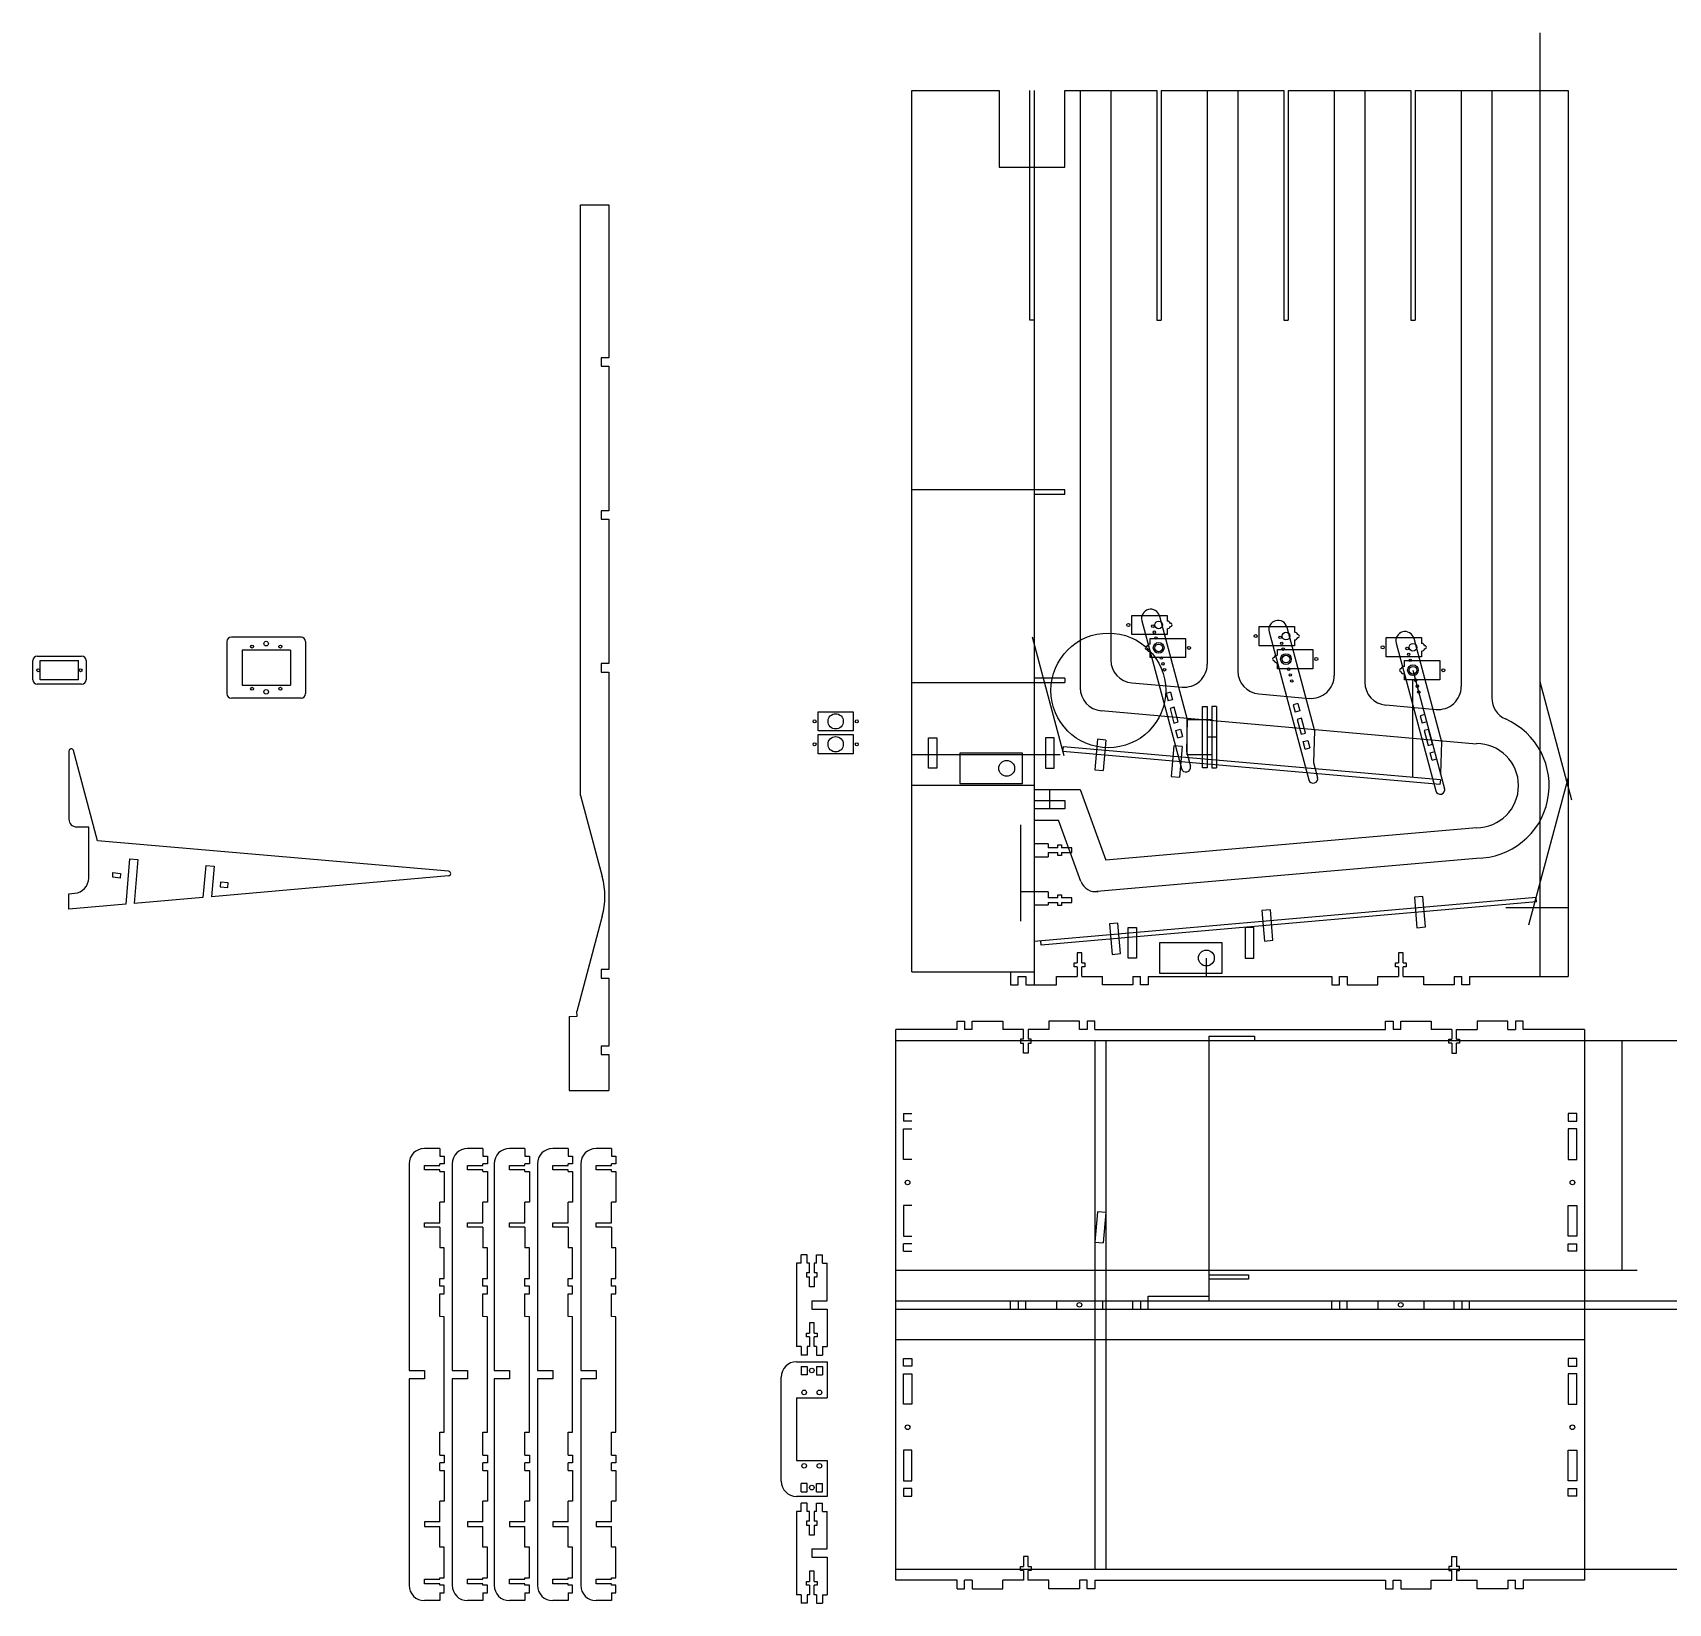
# Model space of a CAD drawing. Header units: millimetres. Extents: x 427 to 4276, y 600 to 2865.
# Drawn here: x 2239 to 3308, y 1839 to 2865 of the extents above; entities that cross this region are included whole.
import ezdxf

# ---------------------------------------------------------------- set-up
doc = ezdxf.new("R2010")
doc.units = ezdxf.units.MM

msp = doc.modelspace()

# ---------------------------------------------------------------- linework, layer by layer
for p, q in [((3224, 2865.1), (3224, 2248.3)), ((2813.5, 2827.3), (2870.5, 2827.3)), ((2813.5, 2251.3), (2813.5, 2827.3)), ((2870.5, 2827.3), (2870.5, 2777.3)), ((2890.5, 2677.3), (2890.5, 2827.3)), ((2893.5, 2827.3), (2893.5, 2242.8)), ((2913.5, 2827.3), (2973.5, 2827.3)), ((2913.5, 2777.3), (2913.5, 2827.3)), ((2923.5, 2827.3), (2923.5, 2436.9)), ((2943.5, 2827.3), (2943.5, 2455.1)), ((2973.5, 2827.3), (2973.5, 2677.3)), ((2976.5, 2827.3), (3056.5, 2827.3)), ((2976.5, 2827.3), (2976.5, 2677.3)), ((3006.5, 2827.3), (3006.5, 2452.3)), ((3026.5, 2827.3), (3026.5, 2447.9)), ((3056.5, 2827.3), (3056.5, 2677.3)), ((3059.5, 2827.3), (3139.5, 2827.3)), ((3059.5, 2827.3), (3059.5, 2677.3)), ((3089.5, 2827.3), (3089.5, 2445)), ((3109.5, 2827.3), (3109.5, 2440.6)), ((3139.5, 2827.3), (3139.5, 2677.3)), ((3142.5, 2827.3), (3242.5, 2827.3)), ((3142.5, 2827.3), (3142.5, 2677.3)), ((3172.5, 2827.3), (3172.5, 2437.7)), ((3192.5, 2827.3), (3192.5, 2430.3)), ((3242.5, 2827.3), (3242.5, 2248.3)), ((2870.5, 2777.3), (2913.5, 2777.3)), ((2597, 2366.6), (2597, 2752.7)), ((2597, 2752.7), (2615.5, 2752.7)), ((2615.5, 2752.7), (2615.5, 2652.7)), ((2893.5, 2677.3), (2890.5, 2677.3)), ((2973.5, 2677.3), (2976.5, 2677.3)), ((3056.5, 2677.3), (3059.5, 2677.3)), ((3139.5, 2677.3), (3142.5, 2677.3)), ((2615.5, 2652.7), (2610.5, 2652.7)), ((2610.5, 2652.7), (2610.5, 2647.2)), ((2610.5, 2647.2), (2615.5, 2647.2)), ((2615.5, 2647.2), (2615.5, 2552.7)), ((2913.5, 2566.3), (2813.5, 2566.3)), ((2913.5, 2563.3), (2913.5, 2566.3)), ((2913.5, 2563.3), (2893.5, 2563.3)), ((2610.5, 2552.7), (2610.5, 2547.2)), ((2615.5, 2552.7), (2610.5, 2552.7)), ((2610.5, 2547.2), (2615.5, 2547.2)), ((2615.5, 2547.2), (2615.5, 2452.7)), ((2957.3, 2471.7), (2957.3, 2484.2)), ((2957.3, 2484.2), (2980.3, 2484.2)), ((2963.8, 2480.7), (2989.7, 2384.1)), ((2975.4, 2483.8), (2993.5, 2416.2)), ((2980.3, 2484.2), (2980.3, 2480.5)), ((2414.3, 2470.1), (2368.8, 2470.1)), ((2892.1, 2470.2), (2912.9, 2392.7)), ((2980.3, 2471.7), (2957.3, 2471.7)), ((2980.3, 2475.5), (2980.3, 2471.7)), ((3040.5, 2464.4), (3040.5, 2476.9)), ((3040.5, 2476.9), (3063.5, 2476.9)), ((3047, 2473.4), (3072.9, 2376.8)), ((3058.6, 2476.5), (3076.7, 2408.9)), ((3063.5, 2476.9), (3063.5, 2473.2)), ((3123.5, 2457.2), (3123.5, 2469.7)), ((3123.5, 2469.7), (3146.5, 2469.7)), ((3141.6, 2469.3), (3159.7, 2401.7)), ((3146.5, 2469.7), (3146.5, 2465.9)), ((2365.8, 2467.1), (2365.8, 2433.1)), ((2407.3, 2461.6), (2375.8, 2461.6)), ((2375.8, 2461.6), (2375.8, 2438.6)), ((2407.3, 2461.6), (2407.3, 2438.6)), ((2417.3, 2467.1), (2417.3, 2433.1)), ((2969.3, 2465.5), (2969.3, 2469.2)), ((2969.3, 2469.2), (2992.3, 2469.2)), ((2969.3, 2456.7), (2969.3, 2460.5)), ((2992.3, 2469.2), (2992.3, 2456.7)), ((3063.5, 2464.4), (3040.5, 2464.4)), ((3052.5, 2458.2), (3052.5, 2461.9)), ((3052.5, 2461.9), (3075.5, 2461.9)), ((3063.5, 2468.2), (3063.5, 2464.4)), ((3075.5, 2461.9), (3075.5, 2449.4)), ((3130, 2466.2), (3155.9, 2369.6)), ((3146.5, 2460.9), (3146.5, 2457.2)), ((2238.9, 2442.2), (2238.9, 2454.7)), ((2241.9, 2457.7), (2270.9, 2457.7)), ((2243.9, 2442.2), (2243.9, 2454.7)), ((2243.9, 2454.7), (2268.9, 2454.7)), ((2268.9, 2442.2), (2268.9, 2454.7)), ((2273.9, 2454.7), (2273.9, 2442.2)), ((2615.5, 2452.7), (2610.5, 2452.7)), ((2610.5, 2452.7), (2610.5, 2447.2)), ((2992.3, 2456.7), (2969.3, 2456.7)), ((3052.5, 2449.4), (3052.5, 2453.2)), ((3075.5, 2449.4), (3052.5, 2449.4)), ((3146.5, 2457.2), (3123.5, 2457.2)), ((3135.5, 2450.9), (3135.5, 2454.7)), ((3135.5, 2454.7), (3158.5, 2454.7)), ((3141, 2448.4), (3161.7, 2370.9)), ((3158.5, 2454.7), (3158.5, 2442.2)), ((2270.9, 2439.2), (2241.9, 2439.2)), ((2268.9, 2442.2), (2243.9, 2442.2)), ((2375.8, 2438.6), (2407.3, 2438.6)), ((2610.5, 2447.2), (2615.5, 2447.2)), ((2615.5, 2447.2), (2615.5, 2252.7)), ((2813.5, 2440.3), (2913.5, 2440.3)), ((2913.5, 2443.3), (2893.5, 2443.3)), ((2913.5, 2443.3), (2913.5, 2440.3)), ((2957.2, 2440.2), (2990.2, 2437.3)), ((3135.5, 2442.2), (3135.5, 2445.9)), ((3158.5, 2442.2), (3135.5, 2442.2)), ((3141, 2378.4), (3141, 2442.2)), ((3224, 2441.1), (3244.7, 2363.7)), ((2414.3, 2430.1), (2368.8, 2430.1)), ((2982.6, 2434), (2979.7, 2433.2)), ((2979.7, 2433.2), (2981, 2428.4)), ((2983.9, 2429.1), (2981, 2428.4)), ((2982.6, 2434), (2983.9, 2429.1)), ((3040.2, 2432.9), (3073.2, 2430)), ((3065.7, 2426.7), (3062.8, 2425.9)), ((3065.7, 2426.7), (3067, 2421.9)), ((2752.2, 2408.8), (2752.2, 2421.3)), ((2752.2, 2421.3), (2775.2, 2421.3)), ((2775.2, 2421.3), (2775.2, 2408.8)), ((2937.2, 2422), (3182.5, 2400.4)), ((2985, 2424.3), (2982.3, 2423.5)), ((2982.3, 2423.5), (2984.8, 2413.9)), ((2987.6, 2414.6), (2985, 2424.3)), ((2993.5, 2416.2), (2992.9, 2395.3)), ((2993.5, 2416.2), (3009.5, 2416.2)), ((2993.5, 2393.2), (2993.5, 2416.2)), ((3003.5, 2384.7), (3003.5, 2424.7)), ((3003.5, 2424.7), (3006.5, 2424.7)), ((3006.5, 2424.7), (3006.5, 2384.7)), ((3012.5, 2424.7), (3009.5, 2424.7)), ((3009.5, 2424.7), (3009.5, 2384.7)), ((3012.5, 2424.7), (3012.5, 2384.7)), ((3062.8, 2425.9), (3064.1, 2421.1)), ((3067, 2421.9), (3064.1, 2421.1)), ((3068.2, 2417), (3065.4, 2416.3)), ((3065.4, 2416.3), (3068, 2406.6)), ((3070.8, 2407.3), (3068.2, 2417)), ((3123.2, 2425.7), (3156.2, 2422.8)), ((3148.7, 2419.4), (3145.8, 2418.6)), ((3145.8, 2418.6), (3147.1, 2413.8)), ((2775.2, 2408.8), (2752.2, 2408.8)), ((2752.2, 2393.8), (2752.2, 2406.3)), ((2752.2, 2406.3), (2775.2, 2406.3)), ((2775.2, 2406.3), (2775.2, 2393.8)), ((2984.8, 2413.9), (2987.6, 2414.6)), ((2986.1, 2409.1), (2989, 2409.8)), ((2987.4, 2404.2), (2986.1, 2409.1)), ((2989, 2409.8), (2990.3, 2405)), ((3068, 2406.6), (3070.8, 2407.3)), ((3076.7, 2408.9), (3076.1, 2388)), ((3150, 2414.6), (3147.1, 2413.8)), ((3151.2, 2409.7), (3148.4, 2409)), ((3148.4, 2409), (3151, 2399.3)), ((3153.8, 2400.1), (3151.2, 2409.7)), ((2262.6, 2395.5), (2262.6, 2351)), ((2281.3, 2337), (2265.5, 2395.9)), ((2824.4, 2384.3), (2824.4, 2404.3)), ((2824.4, 2404.3), (2829.9, 2404.3)), ((2829.9, 2404.3), (2829.9, 2384.3)), ((2900.9, 2404.3), (2900.9, 2384.3)), ((2906.4, 2404.3), (2900.9, 2404.3)), ((2906.4, 2384.3), (2906.4, 2404.3)), ((2912.2, 2395.3), (2912.5, 2398.3)), ((3158.6, 2373.7), (2912.2, 2395.3)), ((3158.9, 2376.7), (2912.5, 2398.3)), ((2934.9, 2403.3), (2933.1, 2383.4)), ((2940.3, 2402.8), (2934.9, 2403.3)), ((2940.3, 2402.8), (2938.6, 2382.9)), ((2984.7, 2399), (2982.9, 2379)), ((2990.2, 2398.5), (2984.7, 2399)), ((2987.4, 2404.2), (2990.3, 2405)), ((2990.2, 2398.5), (2988.4, 2378.6)), ((2992.9, 2395.3), (2995.5, 2385.7)), ((3012.5, 2404.7), (3006.5, 2404.7)), ((3069.3, 2401.8), (3072.2, 2402.5)), ((3070.6, 2396.9), (3069.3, 2401.8)), ((3070.6, 2396.9), (3073.5, 2397.7)), ((3072.2, 2402.5), (3073.5, 2397.7)), ((3151, 2399.3), (3153.8, 2400.1)), ((3152.3, 2394.5), (3155.2, 2395.3)), ((3153.6, 2389.7), (3152.3, 2394.5)), ((3159.7, 2401.7), (3159.1, 2380.8)), ((2775.2, 2393.8), (2752.2, 2393.8)), ((2813.5, 2393.3), (2910.5, 2393.3)), ((2829.9, 2384.3), (2824.4, 2384.3)), ((2885.9, 2394.3), (2844.9, 2394.3)), ((2844.9, 2394.3), (2844.9, 2374.3)), ((2885.9, 2374.3), (2885.9, 2394.3)), ((2900.9, 2384.3), (2906.4, 2384.3)), ((3009.5, 2393.2), (2993.5, 2393.2)), ((3006.5, 2384.7), (3003.5, 2384.7)), ((3009.5, 2384.7), (3012.5, 2384.7)), ((3076.1, 2388), (3078.7, 2378.4)), ((3153.6, 2389.7), (3156.5, 2390.4)), ((2813.5, 2373.3), (2893.5, 2373.3)), ((2844.9, 2374.3), (2885.9, 2374.3)), ((2933.1, 2383.4), (2938.6, 2382.9)), ((2982.9, 2379), (2988.4, 2378.6)), ((3158.9, 2376.7), (3158.6, 2373.7)), ((3242.5, 2378.3), (3216.6, 2281.7)), ((2597, 2366.6), (2611.2, 2313.6)), ((2893.5, 2370.5), (2923.5, 2370.5)), ((2893.5, 2363.3), (2913.5, 2363.3)), ((2903.5, 2370.5), (2903.5, 2357.8)), ((2913.5, 2363.3), (2913.5, 2357.8)), ((2923.5, 2370.5), (2940.3, 2324.3)), ((2913.5, 2357.8), (2893.5, 2357.8)), ((2267.6, 2346), (2275.5, 2346)), ((2275.5, 2312.6), (2275.5, 2346)), ((2884.5, 2347.3), (2884.5, 2284.4)), ((2893.5, 2350.5), (2909.4, 2350.5)), ((2924, 2310.3), (2909.4, 2350.5)), ((3182.5, 2345.5), (2940.3, 2324.3)), ((2510.7, 2317), (2281.3, 2337)), ((2902.5, 2335), (2893.5, 2335)), ((2902.5, 2335), (2902.5, 2332.3)), ((2908.8, 2332.3), (2902.5, 2332.3)), ((2908.8, 2332.3), (2908.8, 2334.3)), ((2908.8, 2334.3), (2911.3, 2334.3)), ((2911.3, 2334.3), (2911.3, 2332.3)), ((2918, 2332.3), (2911.3, 2332.3)), ((2918, 2329.3), (2918, 2332.3)), ((2302.2, 2325.2), (2299.7, 2295.5)), ((2302.2, 2325.2), (2307.7, 2324.7)), ((2307.7, 2324.7), (2305.2, 2296)), ((2352.1, 2320.8), (2350.2, 2299.9)), ((2352.1, 2320.8), (2357.5, 2320.3)), ((2357.5, 2320.3), (2355.8, 2300.4)), ((2893.5, 2326.5), (2902.5, 2326.5)), ((2902.5, 2329.3), (2902.5, 2326.5)), ((2902.5, 2329.3), (2908.8, 2329.3)), ((2908.8, 2327.3), (2908.8, 2329.3)), ((2911.3, 2327.3), (2908.8, 2327.3)), ((2911.3, 2329.3), (2911.3, 2327.3)), ((2911.3, 2329.3), (2918, 2329.3)), ((3182.5, 2325.4), (2934.3, 2303.7)), ((2291.2, 2313.1), (2291.4, 2316.1)), ((2296.1, 2312.6), (2291.2, 2313.1)), ((2291.4, 2316.1), (2296.4, 2315.6)), ((2296.4, 2315.6), (2296.1, 2312.6)), ((2510.7, 2314), (2355.8, 2300.4)), ((2361.6, 2309.9), (2361.4, 2306.9)), ((2366.6, 2309.5), (2361.6, 2309.9)), ((2366.4, 2306.5), (2366.6, 2309.5)), ((2262.6, 2302.3), (2266.4, 2302.6)), ((2262.6, 2292.3), (2262.6, 2302.3)), ((2350.2, 2299.9), (2305.2, 2296)), ((2361.4, 2306.9), (2366.4, 2306.5)), ((2902.5, 2303.5), (2884.5, 2303.5)), ((2893.5, 2271.3), (3221.5, 2300)), ((2902.5, 2303.5), (2902.5, 2299.6)), ((2908.8, 2299.6), (2902.5, 2299.6)), ((2908.8, 2299.6), (2908.8, 2301.6)), ((2908.8, 2301.6), (2911.3, 2301.6)), ((2911.3, 2301.6), (2911.3, 2299.6)), ((2918, 2299.6), (2911.3, 2299.6)), ((2918, 2296.6), (2918, 2299.6)), ((3147.4, 2300.5), (3141.9, 2300)), ((3141.9, 2300), (3143.6, 2280.1)), ((3149.1, 2280.6), (3147.4, 2300.5)), ((3221.7, 2297), (3221.5, 2300)), ((2299.7, 2295.5), (2262.6, 2292.3)), ((2611.2, 2287.7), (2594.5, 2225.4)), ((2893.5, 2295), (2902.5, 2295)), ((3221.7, 2297), (2898, 2268.7)), ((2902.5, 2296.6), (2902.5, 2295)), ((2902.5, 2296.6), (2908.8, 2296.6)), ((2908.8, 2294.6), (2908.8, 2296.6)), ((2911.3, 2294.6), (2908.8, 2294.6)), ((2911.3, 2296.6), (2911.3, 2294.6)), ((2911.3, 2296.6), (2918, 2296.6)), ((3047.8, 2291.8), (3042.3, 2291.3)), ((3042.3, 2291.3), (3044, 2271.4)), ((3049.5, 2271.9), (3047.8, 2291.8)), ((3201.7, 2293.3), (3242.5, 2293.3)), ((2948.1, 2283.1), (2942.7, 2282.6)), ((2942.7, 2282.6), (2944.4, 2262.7)), ((2949.9, 2263.2), (2948.1, 2283.1)), ((2954.9, 2260.3), (2954.9, 2280.3)), ((2954.9, 2280.3), (2960.4, 2280.3)), ((2960.4, 2280.3), (2960.4, 2260.3)), ((3031.4, 2280.3), (3031.4, 2260.3)), ((3036.9, 2280.3), (3031.4, 2280.3)), ((3036.9, 2260.3), (3036.9, 2280.3)), ((3143.6, 2280.1), (3149.1, 2280.6)), ((2898, 2268.7), (2897.7, 2271.6)), ((3016.4, 2270.3), (2975.4, 2270.3)), ((2975.4, 2270.3), (2975.4, 2250.3)), ((3016.4, 2250.3), (3016.4, 2270.3)), ((3044, 2271.4), (3049.5, 2271.9)), ((2919.5, 2254.6), (2919.5, 2257.1)), ((2919.5, 2257.1), (2921.5, 2257.1)), ((2921.5, 2263.8), (2921.5, 2257.1)), ((2924.5, 2263.8), (2921.5, 2263.8)), ((2924.5, 2257.1), (2924.5, 2263.8)), ((2924.5, 2257.1), (2926.5, 2257.1)), ((2926.5, 2257.1), (2926.5, 2254.6)), ((2944.4, 2262.7), (2949.9, 2263.2)), ((2960.4, 2260.3), (2954.9, 2260.3)), ((3006, 2248.3), (3006, 2260.3)), ((3031.4, 2260.3), (3036.9, 2260.3)), ((3129.5, 2254.6), (3129.5, 2257.1)), ((3129.5, 2257.1), (3131.5, 2257.1)), ((3131.5, 2263.8), (3131.5, 2257.1)), ((3134.5, 2263.8), (3131.5, 2263.8)), ((3134.5, 2257.1), (3134.5, 2263.8)), ((3134.5, 2257.1), (3136.5, 2257.1)), ((3136.5, 2257.1), (3136.5, 2254.6)), ((2615.5, 2252.7), (2610.5, 2252.7)), ((2610.5, 2252.7), (2610.5, 2247.2)), ((2610.5, 2247.2), (2615.5, 2247.2)), ((2615.5, 2247.2), (2615.5, 2202.7)), ((2813.5, 2251.3), (2893.5, 2251.3)), ((2878, 2251.3), (2878, 2242.8)), ((2883, 2248.3), (2888, 2248.3)), ((2883, 2242.8), (2883, 2248.3)), ((2888, 2248.3), (2888, 2242.8)), ((2908, 2248.3), (2921.5, 2248.3)), ((2908, 2242.8), (2908, 2248.3)), ((2921.5, 2254.6), (2919.5, 2254.6)), ((2921.5, 2254.6), (2921.5, 2248.3)), ((2926.5, 2254.6), (2924.5, 2254.6)), ((2924.5, 2248.3), (2924.5, 2254.6)), ((2924.5, 2248.3), (2938, 2248.3)), ((2938, 2242.8), (2938, 2248.3)), ((2958, 2248.3), (2963, 2248.3)), ((2958, 2248.3), (2958, 2242.8)), ((2963, 2242.8), (2963, 2248.3)), ((2968, 2248.3), (2968, 2242.8)), ((2968, 2248.3), (3088, 2248.3)), ((2975.4, 2250.3), (3016.4, 2250.3)), ((3088, 2248.3), (3088, 2242.8)), ((3093, 2248.3), (3098, 2248.3)), ((3093, 2242.8), (3093, 2248.3)), ((3098, 2248.3), (3098, 2242.8)), ((3118, 2248.3), (3131.5, 2248.3)), ((3118, 2242.8), (3118, 2248.3)), ((3131.5, 2254.6), (3129.5, 2254.6)), ((3131.5, 2254.6), (3131.5, 2248.3)), ((3136.5, 2254.6), (3134.5, 2254.6)), ((3134.5, 2248.3), (3134.5, 2254.6)), ((3134.5, 2248.3), (3148, 2248.3)), ((3148, 2242.8), (3148, 2248.3)), ((3168, 2248.3), (3173, 2248.3)), ((3168, 2248.3), (3168, 2242.8)), ((3173, 2242.8), (3173, 2248.3)), ((3178, 2248.3), (3242.5, 2248.3)), ((3178, 2248.3), (3178, 2242.8)), ((2878, 2242.8), (2883, 2242.8)), ((2888, 2242.8), (2908, 2242.8)), ((2958, 2242.8), (2938, 2242.8)), ((2968, 2242.8), (2963, 2242.8)), ((3088, 2242.8), (3093, 2242.8)), ((3098, 2242.8), (3118, 2242.8)), ((3168, 2242.8), (3148, 2242.8)), ((3178, 2242.8), (3173, 2242.8)), ((2594.8, 2222.4), (2594.5, 2225.4)), ((2589.6, 2222), (2594.8, 2222.4)), ((2589.6, 2222), (2589.6, 2173.7)), ((2803, 1853.6), (2803, 2213.6)), ((2843, 2213.6), (2803, 2213.6)), ((2843, 2213.6), (2843, 2219.1)), ((2843, 2219.1), (2848, 2219.1)), ((2848, 2219.1), (2848, 2213.6)), ((2853, 2213.6), (2848, 2213.6)), ((2853, 2219.1), (2873, 2219.1)), ((2853, 2213.6), (2853, 2219.1)), ((2873, 2219.1), (2873, 2213.6)), ((2886.5, 2213.6), (2873, 2213.6)), ((2886.5, 2207.2), (2886.5, 2213.6)), ((2903, 2213.6), (2889.5, 2213.6)), ((2889.5, 2213.6), (2889.5, 2207.2)), ((2903, 2219.1), (2903, 2213.6)), ((2923, 2219.1), (2903, 2219.1)), ((2923, 2213.6), (2923, 2219.1)), ((2928, 2213.6), (2923, 2213.6)), ((2933, 2219.1), (2928, 2219.1)), ((2928, 2219.1), (2928, 2213.6)), ((2933, 2213.6), (2933, 2219.1)), ((2933, 2213.6), (3123, 2213.6)), ((3123, 2213.6), (3123, 2219.1)), ((3123, 2219.1), (3128, 2219.1)), ((3128, 2219.1), (3128, 2213.6)), ((3133, 2213.6), (3128, 2213.6)), ((3133, 2219.1), (3153, 2219.1)), ((3133, 2213.6), (3133, 2219.1)), ((3153, 2219.1), (3153, 2213.6)), ((3166.5, 2213.6), (3153, 2213.6)), ((3166.5, 2213.6), (3166.5, 2207.2)), ((3169.5, 2213.6), (3183, 2213.6)), ((3169.5, 2207.2), (3169.5, 2213.6)), ((3183, 2219.1), (3183, 2213.6)), ((3203, 2219.1), (3183, 2219.1)), ((3203, 2213.6), (3203, 2219.1)), ((3203, 2213.6), (3208, 2213.6)), ((3213, 2219.1), (3208, 2219.1)), ((3208, 2219.1), (3208, 2213.6)), ((3213, 2213.6), (3213, 2219.1)), ((3253, 2213.6), (3213, 2213.6)), ((3253, 2213.6), (3253, 1853.6)), ((2615.5, 2202.7), (2610.5, 2202.7)), ((2610.5, 2202.7), (2610.5, 2197.2)), ((2803, 2206.3), (4156.5, 2206.3)), ((2886.5, 2207.2), (2884.5, 2207.2)), ((2884.5, 2207.2), (2884.5, 2204.7)), ((2884.5, 2204.7), (2886.5, 2204.7)), ((2886.5, 2198.1), (2886.5, 2204.7)), ((2891.5, 2207.2), (2889.5, 2207.2)), ((2889.5, 2204.7), (2891.5, 2204.7)), ((2889.5, 2204.7), (2889.5, 2198.1)), ((2891.5, 2204.7), (2891.5, 2207.2)), ((2933, 2206.3), (2933, 1860.8)), ((2940.3, 2206.3), (2940.3, 1860.8)), ((3007.5, 2209.3), (3007.5, 2036.3)), ((3007.5, 2209.3), (3037.5, 2209.3)), ((3037.5, 2209.3), (3037.5, 2206.3)), ((3164.5, 2204.7), (3164.5, 2207.2)), ((3164.5, 2207.2), (3166.5, 2207.2)), ((3166.5, 2204.7), (3164.5, 2204.7)), ((3166.5, 2204.7), (3166.5, 2198.1)), ((3169.5, 2207.2), (3171.5, 2207.2)), ((3169.5, 2198.1), (3169.5, 2204.7)), ((3171.5, 2204.7), (3169.5, 2204.7)), ((3171.5, 2207.2), (3171.5, 2204.7)), ((3277.6, 2206.3), (3277.6, 2056.3)), ((2610.5, 2197.2), (2615.5, 2197.2)), ((2615.5, 2197.2), (2615.5, 2173.7)), ((2889.5, 2198.1), (2886.5, 2198.1)), ((3166.5, 2198.1), (3169.5, 2198.1)), ((2589.6, 2173.7), (2615.5, 2173.7)), ((2808, 2158.6), (2813.5, 2158.6)), ((2808, 2158.6), (2808, 2153.6)), ((2813.5, 2153.6), (2808, 2153.6)), ((2808, 2128.6), (2808, 2148.6)), ((2808, 2148.6), (2813.5, 2148.6)), ((3248, 2158.6), (3242.5, 2158.6)), ((3242.5, 2158.6), (3242.5, 2153.6)), ((3242.5, 2153.6), (3248, 2153.6)), ((3242.5, 2148.6), (3242.5, 2128.6)), ((3248, 2148.6), (3242.5, 2148.6)), ((3248, 2153.6), (3248, 2158.6)), ((3248, 2128.6), (3248, 2148.6)), ((2504.9, 2135.8), (2494.9, 2135.8)), ((2504.9, 2135.8), (2504.9, 2130.8)), ((2504.9, 2130.8), (2507.9, 2130.8)), ((2507.9, 2130.8), (2507.9, 2125.8)), ((2533.1, 2135.8), (2523.1, 2135.8)), ((2533.1, 2135.8), (2533.1, 2130.8)), ((2533.1, 2130.8), (2536.1, 2130.8)), ((2536.1, 2130.8), (2536.1, 2125.8)), ((2560.5, 2135.8), (2550.5, 2135.8)), ((2560.5, 2135.8), (2560.5, 2130.8)), ((2560.5, 2130.8), (2563.5, 2130.8)), ((2563.5, 2130.8), (2563.5, 2125.8)), ((2588.8, 2135.8), (2578.8, 2135.8)), ((2588.8, 2135.8), (2588.8, 2130.8)), ((2588.8, 2130.8), (2591.8, 2130.8)), ((2591.8, 2130.8), (2591.8, 2125.8)), ((2617.1, 2135.8), (2607.1, 2135.8)), ((2617.1, 2135.8), (2617.1, 2130.8)), ((2617.1, 2130.8), (2620.1, 2130.8)), ((2620.1, 2130.8), (2620.1, 2125.8)), ((2813.5, 2128.6), (2808, 2128.6)), ((3242.5, 2128.6), (3248, 2128.6)), ((2484.9, 2125.8), (2484.9, 1990.8)), ((2494.9, 2121.8), (2494.9, 2124.8)), ((2494.9, 2124.8), (2504.9, 2124.8)), ((2504.9, 2121.8), (2494.9, 2121.8)), ((2504.9, 2124.8), (2504.9, 2125.8)), ((2507.9, 2125.8), (2504.9, 2125.8)), ((2504.9, 2120.8), (2504.9, 2121.8)), ((2504.9, 2120.8), (2507.9, 2120.8)), ((2507.9, 2120.8), (2507.9, 2100.8)), ((2513.1, 2125.8), (2513.1, 1990.8)), ((2523.1, 2121.8), (2523.1, 2124.8)), ((2523.1, 2124.8), (2533.1, 2124.8)), ((2533.1, 2121.8), (2523.1, 2121.8)), ((2533.1, 2124.8), (2533.1, 2125.8)), ((2536.1, 2125.8), (2533.1, 2125.8)), ((2533.1, 2120.8), (2533.1, 2121.8)), ((2533.1, 2120.8), (2536.1, 2120.8)), ((2536.1, 2120.8), (2536.1, 2100.8)), ((2540.5, 2125.8), (2540.5, 1990.8)), ((2550.5, 2121.8), (2550.5, 2124.8)), ((2550.5, 2124.8), (2560.5, 2124.8)), ((2560.5, 2121.8), (2550.5, 2121.8)), ((2560.5, 2124.8), (2560.5, 2125.8)), ((2563.5, 2125.8), (2560.5, 2125.8)), ((2560.5, 2120.8), (2560.5, 2121.8)), ((2560.5, 2120.8), (2563.5, 2120.8)), ((2563.5, 2120.8), (2563.5, 2100.8)), ((2568.8, 2125.8), (2568.8, 1990.8)), ((2578.8, 2121.8), (2578.8, 2124.8)), ((2578.8, 2124.8), (2588.8, 2124.8)), ((2588.8, 2121.8), (2578.8, 2121.8)), ((2591.8, 2125.8), (2588.8, 2125.8)), ((2588.8, 2124.8), (2588.8, 2125.8)), ((2588.8, 2120.8), (2588.8, 2121.8)), ((2588.8, 2120.8), (2591.8, 2120.8)), ((2591.8, 2120.8), (2591.8, 2100.8)), ((2597.1, 2125.8), (2597.1, 1990.8)), ((2607.1, 2121.8), (2607.1, 2124.8)), ((2607.1, 2124.8), (2617.1, 2124.8)), ((2617.1, 2121.8), (2607.1, 2121.8)), ((2617.1, 2124.8), (2617.1, 2125.8)), ((2620.1, 2125.8), (2617.1, 2125.8)), ((2617.1, 2120.8), (2617.1, 2121.8)), ((2617.1, 2120.8), (2620.1, 2120.8)), ((2620.1, 2120.8), (2620.1, 2100.8)), ((2507.9, 2100.8), (2504.9, 2100.8)), ((2504.9, 2087.3), (2504.9, 2100.8)), ((2536.1, 2100.8), (2533.1, 2100.8)), ((2533.1, 2087.3), (2533.1, 2100.8)), ((2563.5, 2100.8), (2560.5, 2100.8)), ((2560.5, 2087.3), (2560.5, 2100.8)), ((2591.8, 2100.8), (2588.8, 2100.8)), ((2588.8, 2087.3), (2588.8, 2100.8)), ((2620.1, 2100.8), (2617.1, 2100.8)), ((2617.1, 2087.3), (2617.1, 2100.8)), ((2813.5, 2098.6), (2808, 2098.6)), ((2808, 2098.6), (2808, 2078.6)), ((3242.5, 2098.6), (3248, 2098.6)), ((3242.5, 2078.6), (3242.5, 2098.6)), ((3248, 2098.6), (3248, 2078.6)), ((2494.9, 2084.3), (2494.9, 2087.3)), ((2494.9, 2087.3), (2504.9, 2087.3)), ((2523.1, 2084.3), (2523.1, 2087.3)), ((2523.1, 2087.3), (2533.1, 2087.3)), ((2550.5, 2084.3), (2550.5, 2087.3)), ((2550.5, 2087.3), (2560.5, 2087.3)), ((2578.8, 2084.3), (2578.8, 2087.3)), ((2578.8, 2087.3), (2588.8, 2087.3)), ((2607.1, 2084.3), (2607.1, 2087.3)), ((2607.1, 2087.3), (2617.1, 2087.3)), ((2934.9, 2094.5), (2933.1, 2074.6)), ((2940.3, 2094), (2934.9, 2094.5)), ((2940.3, 2094), (2938.6, 2074.1)), ((2504.9, 2084.3), (2494.9, 2084.3)), ((2504.9, 2084.3), (2504.9, 2070.8)), ((2533.1, 2084.3), (2523.1, 2084.3)), ((2533.1, 2084.3), (2533.1, 2070.8)), ((2560.5, 2084.3), (2550.5, 2084.3)), ((2560.5, 2084.3), (2560.5, 2070.8)), ((2588.8, 2084.3), (2578.8, 2084.3)), ((2588.8, 2084.3), (2588.8, 2070.8)), ((2617.1, 2084.3), (2607.1, 2084.3)), ((2617.1, 2084.3), (2617.1, 2070.8)), ((2808, 2078.6), (2813.5, 2078.6)), ((2933.1, 2074.6), (2938.6, 2074.1)), ((3248, 2078.6), (3242.5, 2078.6)), ((2507.9, 2070.8), (2504.9, 2070.8)), ((2507.9, 2050.8), (2507.9, 2070.8)), ((2536.1, 2070.8), (2533.1, 2070.8)), ((2536.1, 2050.8), (2536.1, 2070.8)), ((2563.5, 2070.8), (2560.5, 2070.8)), ((2563.5, 2050.8), (2563.5, 2070.8)), ((2591.8, 2070.8), (2588.8, 2070.8)), ((2591.8, 2050.8), (2591.8, 2070.8)), ((2620.1, 2070.8), (2617.1, 2070.8)), ((2620.1, 2050.8), (2620.1, 2070.8)), ((2745.1, 2066.3), (2741.1, 2066.3)), ((2741.1, 2060.8), (2741.1, 2066.3)), ((2745.1, 2060.8), (2745.1, 2066.3)), ((2751.1, 2066.3), (2755.1, 2066.3)), ((2751.1, 2060.8), (2751.1, 2066.3)), ((2755.1, 2060.8), (2755.1, 2066.3)), ((2808, 2068.6), (2808, 2073.6)), ((2813.5, 2073.6), (2808, 2073.6)), ((2808, 2068.6), (2813.5, 2068.6)), ((3242.5, 2068.6), (3242.5, 2073.6)), ((3242.5, 2073.6), (3248, 2073.6)), ((3248, 2068.6), (3242.5, 2068.6)), ((3248, 2068.6), (3248, 2073.6)), ((2738.1, 2060.8), (2738.1, 2006.3)), ((2741.1, 2060.8), (2738.1, 2060.8)), ((2746.6, 2054.5), (2744.6, 2054.5)), ((2744.6, 2054.5), (2744.6, 2052)), ((2746.6, 2060.8), (2745.1, 2060.8)), ((2746.6, 2054.5), (2746.6, 2060.8)), ((2751.1, 2060.8), (2749.6, 2060.8)), ((2749.6, 2060.8), (2749.6, 2054.5)), ((2751.6, 2054.5), (2749.6, 2054.5)), ((2751.6, 2052), (2751.6, 2054.5)), ((2755.1, 2060.8), (2758.1, 2060.8)), ((2758.1, 2036.3), (2758.1, 2060.8)), ((2803, 2056.3), (3287.5, 2056.3)), ((3007.5, 2053.3), (3033.5, 2053.3)), ((3033.5, 2053.3), (3033.5, 2050.3)), ((2504.9, 2045.8), (2504.9, 2050.8)), ((2504.9, 2050.8), (2507.9, 2050.8)), ((2507.9, 2045.8), (2504.9, 2045.8)), ((2507.9, 2040.8), (2507.9, 2045.8)), ((2533.1, 2045.8), (2533.1, 2050.8)), ((2533.1, 2050.8), (2536.1, 2050.8)), ((2536.1, 2045.8), (2533.1, 2045.8)), ((2536.1, 2040.8), (2536.1, 2045.8)), ((2560.5, 2045.8), (2560.5, 2050.8)), ((2560.5, 2050.8), (2563.5, 2050.8)), ((2563.5, 2045.8), (2560.5, 2045.8)), ((2563.5, 2040.8), (2563.5, 2045.8)), ((2588.8, 2050.8), (2591.8, 2050.8)), ((2588.8, 2045.8), (2588.8, 2050.8)), ((2591.8, 2045.8), (2588.8, 2045.8)), ((2591.8, 2040.8), (2591.8, 2045.8)), ((2617.1, 2045.8), (2617.1, 2050.8)), ((2617.1, 2050.8), (2620.1, 2050.8)), ((2620.1, 2045.8), (2617.1, 2045.8)), ((2620.1, 2040.8), (2620.1, 2045.8)), ((2744.6, 2052), (2746.6, 2052)), ((2746.6, 2045.3), (2746.6, 2052)), ((2749.6, 2045.3), (2746.6, 2045.3)), ((2749.6, 2052), (2751.6, 2052)), ((2749.6, 2052), (2749.6, 2045.3)), ((3033.5, 2050.3), (3007.5, 2050.3)), ((2504.9, 2026), (2504.9, 2040.8)), ((2504.9, 2040.8), (2507.9, 2040.8)), ((2533.1, 2026), (2533.1, 2040.8)), ((2533.1, 2040.8), (2536.1, 2040.8)), ((2560.5, 2026), (2560.5, 2040.8)), ((2560.5, 2040.8), (2563.5, 2040.8)), ((2588.8, 2040.8), (2591.8, 2040.8)), ((2588.8, 2026), (2588.8, 2040.8)), ((2617.1, 2026), (2617.1, 2040.8)), ((2617.1, 2040.8), (2620.1, 2040.8)), ((2748.1, 2036.3), (2748.1, 2030.8)), ((2748.1, 2036.3), (2758.1, 2036.3)), ((2803, 2036.3), (3911.7, 2036.3)), ((2878, 2030.8), (2878, 2036.3)), ((2883, 2036.3), (2883, 2030.8)), ((2888, 2030.8), (2888, 2036.3)), ((2908, 2036.3), (2908, 2030.8)), ((2938, 2036.3), (2938, 2030.8)), ((2958, 2030.8), (2958, 2036.3)), ((2963, 2036.3), (2963, 2030.8)), ((2968, 2030.8), (2968, 2039.3)), ((2968, 2039.3), (3007.5, 2039.3)), ((3088, 2030.8), (3088, 2036.3)), ((3093, 2036.3), (3093, 2030.8)), ((3098, 2030.8), (3098, 2036.3)), ((3118, 2036.3), (3118, 2030.8)), ((3148, 2036.3), (3148, 2030.8)), ((3168, 2030.8), (3168, 2036.3)), ((3173, 2036.3), (3173, 2030.8)), ((3178, 2030.8), (3178, 2036.3)), ((2507.9, 2025.8), (2504.9, 2026)), ((2507.9, 1950.3), (2507.9, 2025.8)), ((2536.1, 2025.8), (2533.1, 2026)), ((2536.1, 1950.3), (2536.1, 2025.8)), ((2563.5, 2025.8), (2560.5, 2026)), ((2563.5, 1950.3), (2563.5, 2025.8)), ((2591.8, 2025.8), (2588.8, 2026)), ((2591.8, 1950.3), (2591.8, 2025.8)), ((2620.1, 2025.8), (2617.1, 2026)), ((2620.1, 1950.3), (2620.1, 2025.8)), ((2746.6, 2021.8), (2746.6, 2015.2)), ((2749.6, 2021.8), (2746.6, 2021.8)), ((2748.1, 2030.8), (2758.1, 2030.8)), ((2749.6, 2015.2), (2749.6, 2021.8)), ((2758.1, 2030.8), (2758.1, 2006.3)), ((2803, 2030.8), (3912.8, 2030.8)), ((2744.6, 2012.7), (2744.6, 2015.2)), ((2744.6, 2015.2), (2746.6, 2015.2)), ((2746.6, 2012.7), (2744.6, 2012.7)), ((2746.6, 2012.7), (2746.6, 2006.3)), ((2749.6, 2015.2), (2751.6, 2015.2)), ((2751.6, 2012.7), (2749.6, 2012.7)), ((2749.6, 2006.3), (2749.6, 2012.7)), ((2751.6, 2015.2), (2751.6, 2012.7)), ((3253, 2010.8), (2803, 2010.8)), ((2741.1, 2006.3), (2738.1, 2006.3)), ((2741.1, 2006.3), (2741.1, 2000.8)), ((2745.1, 2000.8), (2741.1, 2000.8)), ((2745.1, 2006.3), (2745.1, 2000.8)), ((2746.6, 2006.3), (2745.1, 2006.3)), ((2751.1, 2006.3), (2749.6, 2006.3)), ((2751.1, 2006.3), (2751.1, 2000.8)), ((2751.1, 2000.8), (2755.1, 2000.8)), ((2755.1, 2006.3), (2755.1, 2000.8)), ((2755.1, 2006.3), (2758.1, 2006.3)), ((2484.9, 1990.8), (2494.9, 1990.8)), ((2494.9, 1990.8), (2494.9, 1985.3)), ((2513.1, 1990.8), (2523.1, 1990.8)), ((2523.1, 1990.8), (2523.1, 1985.3)), ((2540.5, 1990.8), (2550.5, 1990.8)), ((2550.5, 1990.8), (2550.5, 1985.3)), ((2568.8, 1990.8), (2578.8, 1990.8)), ((2578.8, 1990.8), (2578.8, 1985.3)), ((2597.1, 1990.8), (2607.1, 1990.8)), ((2607.1, 1990.8), (2607.1, 1985.3)), ((2738.1, 1996.4), (2758.1, 1996.4)), ((2738.1, 1996.4), (2738.1, 1996.4)), ((2741.1, 1993.4), (2745.1, 1993.4)), ((2741.1, 1993.4), (2741.1, 1987.9)), ((2745.1, 1993.4), (2745.1, 1987.9)), ((2751.1, 1993.4), (2751.1, 1987.9)), ((2751.1, 1993.4), (2755.1, 1993.4)), ((2755.1, 1993.4), (2755.1, 1987.9)), ((2758.1, 1996.4), (2758.1, 1972.9)), ((2808, 1993.6), (2808, 1998.6)), ((2808, 1998.6), (2813.5, 1998.6)), ((2813.5, 1993.6), (2808, 1993.6)), ((2808, 1968.6), (2808, 1988.6)), ((2808, 1988.6), (2813.5, 1988.6)), ((2813.5, 1998.6), (2813.5, 1993.6)), ((2813.5, 1988.6), (2813.5, 1968.6)), ((3248, 1998.6), (3242.5, 1998.6)), ((3242.5, 1998.6), (3242.5, 1993.6)), ((3242.5, 1993.6), (3248, 1993.6)), ((3242.5, 1988.6), (3242.5, 1968.6)), ((3248, 1988.6), (3242.5, 1988.6)), ((3248, 1993.6), (3248, 1998.6)), ((3248, 1968.6), (3248, 1988.6)), ((2484.9, 1985.3), (2484.9, 1850.3)), ((2494.9, 1985.3), (2484.9, 1985.3)), ((2513.1, 1985.3), (2513.1, 1850.3)), ((2523.1, 1985.3), (2513.1, 1985.3)), ((2540.5, 1985.3), (2540.5, 1850.3)), ((2550.5, 1985.3), (2540.5, 1985.3)), ((2578.8, 1985.3), (2568.8, 1985.3)), ((2568.8, 1985.3), (2568.8, 1850.3)), ((2597.1, 1985.3), (2597.1, 1850.3)), ((2607.1, 1985.3), (2597.1, 1985.3)), ((2728.1, 1918.4), (2728.1, 1986.4)), ((2745.1, 1987.9), (2741.1, 1987.9)), ((2751.1, 1987.9), (2755.1, 1987.9)), ((2738.1, 1972.9), (2758.1, 1972.9)), ((2738.1, 1972.9), (2738.1, 1931.9)), ((2813.5, 1968.6), (2808, 1968.6)), ((3242.5, 1968.6), (3248, 1968.6)), ((2504.9, 1935.3), (2504.9, 1950.3)), ((2504.9, 1950.3), (2507.9, 1950.3)), ((2533.1, 1935.3), (2533.1, 1950.3)), ((2533.1, 1950.3), (2536.1, 1950.3)), ((2560.5, 1935.3), (2560.5, 1950.3)), ((2560.5, 1950.3), (2563.5, 1950.3)), ((2588.8, 1935.3), (2588.8, 1950.3)), ((2588.8, 1950.3), (2591.8, 1950.3)), ((2617.1, 1935.3), (2617.1, 1950.3)), ((2617.1, 1950.3), (2620.1, 1950.3)), ((2504.9, 1935.3), (2507.9, 1935.3)), ((2507.9, 1935.3), (2507.9, 1930.3)), ((2533.1, 1935.3), (2536.1, 1935.3)), ((2536.1, 1935.3), (2536.1, 1930.3)), ((2560.5, 1935.3), (2563.5, 1935.3)), ((2563.5, 1935.3), (2563.5, 1930.3)), ((2588.8, 1935.3), (2591.8, 1935.3)), ((2591.8, 1935.3), (2591.8, 1930.3)), ((2617.1, 1935.3), (2620.1, 1935.3)), ((2620.1, 1935.3), (2620.1, 1930.3)), ((2813.5, 1938.6), (2808, 1938.6)), ((2808, 1938.6), (2808, 1918.6)), ((2813.5, 1918.6), (2813.5, 1938.6)), ((3242.5, 1938.6), (3248, 1938.6)), ((3242.5, 1918.6), (3242.5, 1938.6)), ((3248, 1938.6), (3248, 1918.6)), ((2504.9, 1925.3), (2504.9, 1930.3)), ((2507.9, 1930.3), (2504.9, 1930.3)), ((2504.9, 1925.3), (2507.9, 1925.3)), ((2507.9, 1925.3), (2507.9, 1905.3)), ((2533.1, 1925.3), (2533.1, 1930.3)), ((2536.1, 1930.3), (2533.1, 1930.3)), ((2533.1, 1925.3), (2536.1, 1925.3)), ((2536.1, 1925.3), (2536.1, 1905.3)), ((2560.5, 1925.3), (2560.5, 1930.3)), ((2563.5, 1930.3), (2560.5, 1930.3)), ((2560.5, 1925.3), (2563.5, 1925.3)), ((2563.5, 1925.3), (2563.5, 1905.3)), ((2591.8, 1930.3), (2588.8, 1930.3)), ((2588.8, 1925.3), (2588.8, 1930.3)), ((2588.8, 1925.3), (2591.8, 1925.3)), ((2591.8, 1925.3), (2591.8, 1905.3)), ((2617.1, 1925.3), (2617.1, 1930.3)), ((2620.1, 1930.3), (2617.1, 1930.3)), ((2617.1, 1925.3), (2620.1, 1925.3)), ((2620.1, 1925.3), (2620.1, 1905.3)), ((2738.1, 1931.9), (2758.1, 1931.9)), ((2758.1, 1931.9), (2758.1, 1908.4)), ((2745.1, 1916.9), (2741.1, 1916.9)), ((2741.1, 1911.4), (2741.1, 1916.9)), ((2745.1, 1911.4), (2745.1, 1916.9)), ((2751.1, 1916.9), (2755.1, 1916.9)), ((2751.1, 1911.4), (2751.1, 1916.9)), ((2755.1, 1911.4), (2755.1, 1916.9)), ((2808, 1918.6), (2813.5, 1918.6)), ((2808, 1913.6), (2808, 1908.6)), ((2813.5, 1913.6), (2808, 1913.6)), ((2813.5, 1908.6), (2813.5, 1913.6)), ((3248, 1918.6), (3242.5, 1918.6)), ((3242.5, 1908.6), (3242.5, 1913.6)), ((3242.5, 1913.6), (3248, 1913.6)), ((3248, 1908.6), (3248, 1913.6)), ((2504.9, 1891.8), (2504.9, 1905.3)), ((2507.9, 1905.3), (2504.9, 1905.3)), ((2533.1, 1891.8), (2533.1, 1905.3)), ((2536.1, 1905.3), (2533.1, 1905.3)), ((2560.5, 1891.8), (2560.5, 1905.3)), ((2563.5, 1905.3), (2560.5, 1905.3)), ((2591.8, 1905.3), (2588.8, 1905.3)), ((2588.8, 1891.8), (2588.8, 1905.3)), ((2617.1, 1891.8), (2617.1, 1905.3)), ((2620.1, 1905.3), (2617.1, 1905.3)), ((2758.1, 1908.4), (2738.1, 1908.4)), ((2738.1, 1908.4), (2738.1, 1908.4)), ((2741.1, 1911.4), (2745.1, 1911.4)), ((2745.1, 1904.1), (2741.1, 1904.1)), ((2741.1, 1898.6), (2741.1, 1904.1)), ((2745.1, 1898.6), (2745.1, 1904.1)), ((2751.1, 1911.4), (2755.1, 1911.4)), ((2751.1, 1904.1), (2755.1, 1904.1)), ((2751.1, 1898.6), (2751.1, 1904.1)), ((2755.1, 1898.6), (2755.1, 1904.1)), ((2808, 1908.6), (2813.5, 1908.6)), ((3248, 1908.6), (3242.5, 1908.6)), ((2741.1, 1898.6), (2738.1, 1898.6)), ((2738.1, 1898.6), (2738.1, 1844.1)), ((2746.6, 1892.2), (2744.6, 1892.2)), ((2744.6, 1892.2), (2744.6, 1889.7)), ((2746.6, 1898.6), (2745.1, 1898.6)), ((2746.6, 1892.2), (2746.6, 1898.6)), ((2751.1, 1898.6), (2749.6, 1898.6)), ((2749.6, 1898.6), (2749.6, 1892.2)), ((2751.6, 1892.2), (2749.6, 1892.2)), ((2751.6, 1889.7), (2751.6, 1892.2)), ((2755.1, 1898.6), (2758.1, 1898.6)), ((2758.1, 1874.1), (2758.1, 1898.6)), ((2504.9, 1891.8), (2494.9, 1891.8)), ((2494.9, 1891.8), (2494.9, 1888.8)), ((2494.9, 1888.8), (2504.9, 1888.8)), ((2504.9, 1875.3), (2504.9, 1888.8)), ((2533.1, 1891.8), (2523.1, 1891.8)), ((2523.1, 1891.8), (2523.1, 1888.8)), ((2523.1, 1888.8), (2533.1, 1888.8)), ((2533.1, 1875.3), (2533.1, 1888.8)), ((2560.5, 1891.8), (2550.5, 1891.8)), ((2550.5, 1891.8), (2550.5, 1888.8)), ((2550.5, 1888.8), (2560.5, 1888.8)), ((2560.5, 1875.3), (2560.5, 1888.8)), ((2588.8, 1891.8), (2578.8, 1891.8)), ((2578.8, 1891.8), (2578.8, 1888.8)), ((2578.8, 1888.8), (2588.8, 1888.8)), ((2588.8, 1875.3), (2588.8, 1888.8)), ((2617.1, 1891.8), (2607.1, 1891.8)), ((2607.1, 1891.8), (2607.1, 1888.8)), ((2607.1, 1888.8), (2617.1, 1888.8)), ((2617.1, 1875.3), (2617.1, 1888.8)), ((2744.6, 1889.7), (2746.6, 1889.7)), ((2746.6, 1883.1), (2746.6, 1889.7)), ((2749.6, 1883.1), (2746.6, 1883.1)), ((2749.6, 1889.7), (2751.6, 1889.7)), ((2749.6, 1889.7), (2749.6, 1883.1)), ((2507.9, 1875.3), (2504.9, 1875.3)), ((2507.9, 1855.3), (2507.9, 1875.3)), ((2536.1, 1875.3), (2533.1, 1875.3)), ((2536.1, 1855.3), (2536.1, 1875.3)), ((2563.5, 1875.3), (2560.5, 1875.3)), ((2563.5, 1855.3), (2563.5, 1875.3)), ((2591.8, 1875.3), (2588.8, 1875.3)), ((2591.8, 1855.3), (2591.8, 1875.3)), ((2620.1, 1875.3), (2617.1, 1875.3)), ((2620.1, 1855.3), (2620.1, 1875.3)), ((2748.1, 1874.1), (2758.1, 1874.1)), ((2748.1, 1874.1), (2748.1, 1868.6)), ((2748.1, 1868.6), (2758.1, 1868.6)), ((2758.1, 1868.6), (2758.1, 1844.1)), ((2803, 1860.8), (4065.9, 1860.8)), ((2884.5, 1860), (2884.5, 1862.5)), ((2884.5, 1862.5), (2886.5, 1862.5)), ((2886.5, 1860), (2884.5, 1860)), ((2886.5, 1869.1), (2886.5, 1862.5)), ((2889.5, 1869.1), (2886.5, 1869.1)), ((2886.5, 1860), (2886.5, 1853.6)), ((2889.5, 1862.5), (2889.5, 1869.1)), ((2889.5, 1862.5), (2891.5, 1862.5)), ((2891.5, 1860), (2889.5, 1860)), ((2889.5, 1853.6), (2889.5, 1860)), ((2891.5, 1862.5), (2891.5, 1860)), ((3166.5, 1862.5), (3164.5, 1862.5)), ((3164.5, 1862.5), (3164.5, 1860)), ((3164.5, 1860), (3166.5, 1860)), ((3166.5, 1862.5), (3166.5, 1869.1)), ((3166.5, 1869.1), (3169.5, 1869.1)), ((3166.5, 1853.6), (3166.5, 1860)), ((3169.5, 1869.1), (3169.5, 1862.5)), ((3171.5, 1862.5), (3169.5, 1862.5)), ((3169.5, 1860), (3169.5, 1853.6)), ((3169.5, 1860), (3171.5, 1860)), ((3171.5, 1860), (3171.5, 1862.5)), ((2494.9, 1851.3), (2494.9, 1854.3)), ((2494.9, 1854.3), (2504.9, 1854.3)), ((2504.9, 1851.3), (2494.9, 1851.3)), ((2504.9, 1854.3), (2504.9, 1855.3)), ((2504.9, 1855.3), (2507.9, 1855.3)), ((2504.9, 1850.3), (2504.9, 1851.3)), ((2507.9, 1850.3), (2504.9, 1850.3)), ((2507.9, 1845.3), (2507.9, 1850.3)), ((2523.1, 1851.3), (2523.1, 1854.3)), ((2523.1, 1854.3), (2533.1, 1854.3)), ((2533.1, 1851.3), (2523.1, 1851.3)), ((2533.1, 1854.3), (2533.1, 1855.3)), ((2533.1, 1855.3), (2536.1, 1855.3)), ((2533.1, 1850.3), (2533.1, 1851.3)), ((2536.1, 1850.3), (2533.1, 1850.3)), ((2536.1, 1845.3), (2536.1, 1850.3)), ((2550.5, 1851.3), (2550.5, 1854.3)), ((2550.5, 1854.3), (2560.5, 1854.3)), ((2560.5, 1851.3), (2550.5, 1851.3)), ((2560.5, 1854.3), (2560.5, 1855.3)), ((2560.5, 1855.3), (2563.5, 1855.3)), ((2560.5, 1850.3), (2560.5, 1851.3)), ((2563.5, 1850.3), (2560.5, 1850.3)), ((2563.5, 1845.3), (2563.5, 1850.3)), ((2578.8, 1851.3), (2578.8, 1854.3)), ((2578.8, 1854.3), (2588.8, 1854.3)), ((2588.8, 1851.3), (2578.8, 1851.3)), ((2588.8, 1855.3), (2591.8, 1855.3)), ((2588.8, 1854.3), (2588.8, 1855.3)), ((2588.8, 1850.3), (2588.8, 1851.3)), ((2591.8, 1850.3), (2588.8, 1850.3)), ((2591.8, 1845.3), (2591.8, 1850.3)), ((2607.1, 1851.3), (2607.1, 1854.3)), ((2607.1, 1854.3), (2617.1, 1854.3)), ((2617.1, 1851.3), (2607.1, 1851.3)), ((2617.1, 1854.3), (2617.1, 1855.3)), ((2617.1, 1855.3), (2620.1, 1855.3)), ((2617.1, 1850.3), (2617.1, 1851.3)), ((2620.1, 1850.3), (2617.1, 1850.3)), ((2620.1, 1845.3), (2620.1, 1850.3)), ((2744.6, 1850.4), (2744.6, 1852.9)), ((2744.6, 1852.9), (2746.6, 1852.9)), ((2746.6, 1850.4), (2744.6, 1850.4)), ((2746.6, 1859.6), (2746.6, 1852.9)), ((2749.6, 1859.6), (2746.6, 1859.6)), ((2746.6, 1850.4), (2746.6, 1844.1)), ((2749.6, 1852.9), (2749.6, 1859.6)), ((2749.6, 1852.9), (2751.6, 1852.9)), ((2751.6, 1850.4), (2749.6, 1850.4)), ((2749.6, 1844.1), (2749.6, 1850.4)), ((2751.6, 1852.9), (2751.6, 1850.4)), ((2843, 1853.6), (2803, 1853.6)), ((2843, 1848.1), (2843, 1853.6)), ((2853, 1853.6), (2848, 1853.6)), ((2848, 1848.1), (2848, 1853.6)), ((2853, 1853.6), (2853, 1848.1)), ((2873, 1848.1), (2873, 1853.6)), ((2886.5, 1853.6), (2873, 1853.6)), ((2903, 1853.6), (2889.5, 1853.6)), ((2903, 1848.1), (2903, 1853.6)), ((2928, 1853.6), (2923, 1853.6)), ((2923, 1853.6), (2923, 1848.1)), ((2928, 1848.1), (2928, 1853.6)), ((2933, 1853.6), (2933, 1848.1)), ((2933, 1853.6), (3123, 1853.6)), ((3123, 1853.6), (3123, 1848.1)), ((3128, 1853.6), (3133, 1853.6)), ((3128, 1848.1), (3128, 1853.6)), ((3133, 1853.6), (3133, 1848.1)), ((3153, 1853.6), (3166.5, 1853.6)), ((3153, 1848.1), (3153, 1853.6)), ((3169.5, 1853.6), (3183, 1853.6)), ((3183, 1848.1), (3183, 1853.6)), ((3203, 1853.6), (3208, 1853.6)), ((3203, 1853.6), (3203, 1848.1)), ((3208, 1848.1), (3208, 1853.6)), ((3253, 1853.6), (3213, 1853.6)), ((3213, 1853.6), (3213, 1848.1)), ((2504.9, 1840.3), (2494.9, 1840.3)), ((2504.9, 1845.3), (2507.9, 1845.3)), ((2504.9, 1845.3), (2504.9, 1840.3)), ((2533.1, 1840.3), (2523.1, 1840.3)), ((2533.1, 1845.3), (2536.1, 1845.3)), ((2533.1, 1845.3), (2533.1, 1840.3)), ((2560.5, 1840.3), (2550.5, 1840.3)), ((2560.5, 1845.3), (2563.5, 1845.3)), ((2560.5, 1845.3), (2560.5, 1840.3)), ((2588.8, 1840.3), (2578.8, 1840.3)), ((2588.8, 1845.3), (2591.8, 1845.3)), ((2588.8, 1845.3), (2588.8, 1840.3)), ((2617.1, 1840.3), (2607.1, 1840.3)), ((2617.1, 1845.3), (2620.1, 1845.3)), ((2617.1, 1845.3), (2617.1, 1840.3)), ((2741.1, 1844.1), (2738.1, 1844.1)), ((2741.1, 1844.1), (2741.1, 1838.6)), ((2746.6, 1844.1), (2745.1, 1844.1)), ((2745.1, 1844.1), (2745.1, 1838.6)), ((2751.1, 1844.1), (2749.6, 1844.1)), ((2751.1, 1844.1), (2751.1, 1838.6)), ((2755.1, 1844.1), (2755.1, 1838.6)), ((2755.1, 1844.1), (2758.1, 1844.1)), ((2843, 1848.1), (2848, 1848.1)), ((2853, 1848.1), (2873, 1848.1)), ((2923, 1848.1), (2903, 1848.1)), ((2933, 1848.1), (2928, 1848.1)), ((3123, 1848.1), (3128, 1848.1)), ((3133, 1848.1), (3153, 1848.1)), ((3203, 1848.1), (3183, 1848.1)), ((3213, 1848.1), (3208, 1848.1)), ((2745.1, 1838.6), (2741.1, 1838.6)), ((2751.1, 1838.6), (2755.1, 1838.6))]:
    msp.add_line(p, q)
for centre, radius in [((2974.8, 2478), 2.5), ((2941.9, 2435.2), 37.5), ((2955, 2478), 1), ((2971, 2477.2), 0.8), ((2972, 2473.3), 0.8), ((2973.1, 2469.5), 0.8), ((3038.2, 2470.7), 1), ((3054.2, 2469.9), 0.8), ((3058, 2470.7), 2.5), ((2382.3, 2463.9), 1), ((2391.5, 2465.8), 1.5), ((2400.8, 2463.9), 1), ((2974.8, 2463), 3.5), ((2974.8, 2463), 2.5), ((2994.6, 2463), 1), ((3055.2, 2466), 0.8), ((3058, 2455.7), 3.5), ((3056.2, 2462.2), 0.8), ((3121.2, 2463.4), 1), ((3137.2, 2462.6), 0.8), ((3138.2, 2458.8), 0.8), ((3141, 2463.4), 2.5), ((2242.6, 2448.4), 1), ((2270.2, 2448.4), 1), ((2976.6, 2456.4), 0.8), ((2977.6, 2452.6), 0.8), ((2978.6, 2448.7), 0.8), ((3058, 2455.7), 2.5), ((3059.7, 2449.1), 0.8), ((3077.8, 2455.7), 1), ((3141, 2448.4), 3.5), ((3139.2, 2454.9), 0.8), ((3141, 2448.4), 2.5), ((3160.8, 2448.4), 1), ((2382.3, 2436.3), 1), ((2400.8, 2436.3), 1), ((3060.8, 2445.3), 0.8), ((3061.8, 2441.4), 0.8), ((3142.7, 2441.9), 0.8), ((3143.8, 2438), 0.8), ((2391.5, 2434.3), 1.5), ((3144.8, 2434.2), 0.8), ((2749.9, 2415), 1), ((2763.7, 2415), 5), ((2777.5, 2415), 1), ((2749.9, 2400), 1), ((2763.7, 2400), 5), ((2777.5, 2400), 1), ((2875.5, 2384.3), 5.18), ((3006, 2260.3), 5.18), ((2810.7, 2113.6), 1.5), ((3245.2, 2113.6), 1.5), ((2923, 2033.6), 1.5), ((3133, 2033.6), 1.5), ((2748.1, 1990.7), 1.5), ((2743.1, 1976.4), 1.5), ((2753.1, 1976.4), 1.5), ((2810.7, 1953.6), 1.5), ((3245.2, 1953.6), 1.5), ((2743.1, 1928.4), 1.5), ((2753.1, 1928.4), 1.5), ((2748.1, 1914.2), 1.5)]:
    msp.add_circle(centre, radius)
for centre, radius, start, end in [((2969.6, 2482.3), 6, 15, 195), ((2980.3, 2478), 2.5, 23.5772, 90), ((3052.8, 2475), 6, 15, 195), ((2368.8, 2467.1), 3, 90, 180), ((2414.3, 2467.1), 3, 0, 90), ((2980.3, 2478), 2.5, 270, 336.4228), ((2982.6, 2478), 1, 269.5018, 90.4982), ((3063.5, 2470.7), 2.5, 23.5772, 90), ((3063.5, 2470.7), 2.5, 270, 336.4228), ((3065.8, 2470.7), 1, 269.5018, 90.4982), ((3135.8, 2467.7), 6, 15, 195), ((2967, 2463), 1, 89.5018, 270.4982), ((2969.3, 2463), 2.5, 90, 156.4228), ((2969.3, 2463), 2.5, 203.5772, 270), ((3146.5, 2463.4), 2.5, 23.5772, 90), ((3146.5, 2463.4), 2.5, 270, 336.4228), ((3148.8, 2463.4), 1, 269.5018, 90.4982), ((2241.9, 2454.7), 3, 90, 180), ((2270.9, 2454.7), 3, 0, 90), ((2958.5, 2455.1), 15, 180, 265), ((2991.5, 2452.3), 15, 265, 0), ((3041.5, 2447.9), 15, 180, 265), ((3050.2, 2455.7), 1, 89.5018, 270.4982), ((3052.5, 2455.7), 2.5, 90, 156.4228), ((3052.5, 2455.7), 2.5, 203.5772, 270), ((3133.2, 2448.4), 1, 89.5018, 270.4982), ((3135.5, 2448.4), 2.5, 90, 156.4228), ((2241.9, 2442.2), 3, 180, 270), ((2270.9, 2442.2), 3, 270, 0), ((3074.5, 2445), 15, 265, 0), ((3124.5, 2440.6), 15, 180, 265), ((3135.5, 2448.4), 2.5, 203.5772, 270), ((3157.5, 2437.7), 15, 265, 0), ((2368.8, 2433.1), 3, 180, 270), ((2414.3, 2433.1), 3, 270, 0), ((2938.5, 2436.9), 15, 180, 264.9885), ((3207.5, 2430.3), 15, 180, 246.4844), ((3182.5, 2373), 47.5, 270, 66.4844), ((2264.1, 2395.5), 1.5, 15, 180), ((3182.5, 2373), 27.5, 270, 90), ((2992.6, 2384.9), 3, 195, 15), ((3075.8, 2377.6), 3, 195, 15), ((3158.8, 2370.4), 3, 195, 15), ((2267.6, 2351), 5, 180, 270), ((2265.5, 2312.6), 10, 275, 0), ((2510.6, 2315.5), 1.5, 275, 85), ((2562.9, 2300.6), 50, 345, 15), ((2933.5, 2313.7), 10, 199.9976, 280), ((2494.9, 2125.8), 10, 90, 180), ((2523.1, 2125.8), 10, 90, 180), ((2550.5, 2125.8), 10, 90, 180), ((2578.8, 2125.8), 10, 90, 180), ((2607.1, 2125.8), 10, 90, 180), ((2738.1, 1986.4), 10, 90, 180), ((2738.1, 1918.4), 10, 180, 270), ((2494.9, 1850.3), 10, 180, 270), ((2523.1, 1850.3), 10, 180, 270), ((2550.5, 1850.3), 10, 180, 270), ((2578.8, 1850.3), 10, 180, 270), ((2607.1, 1850.3), 10, 180, 270)]:
    msp.add_arc(centre, radius, start, end)

doc.saveas('drawing.dxf')
